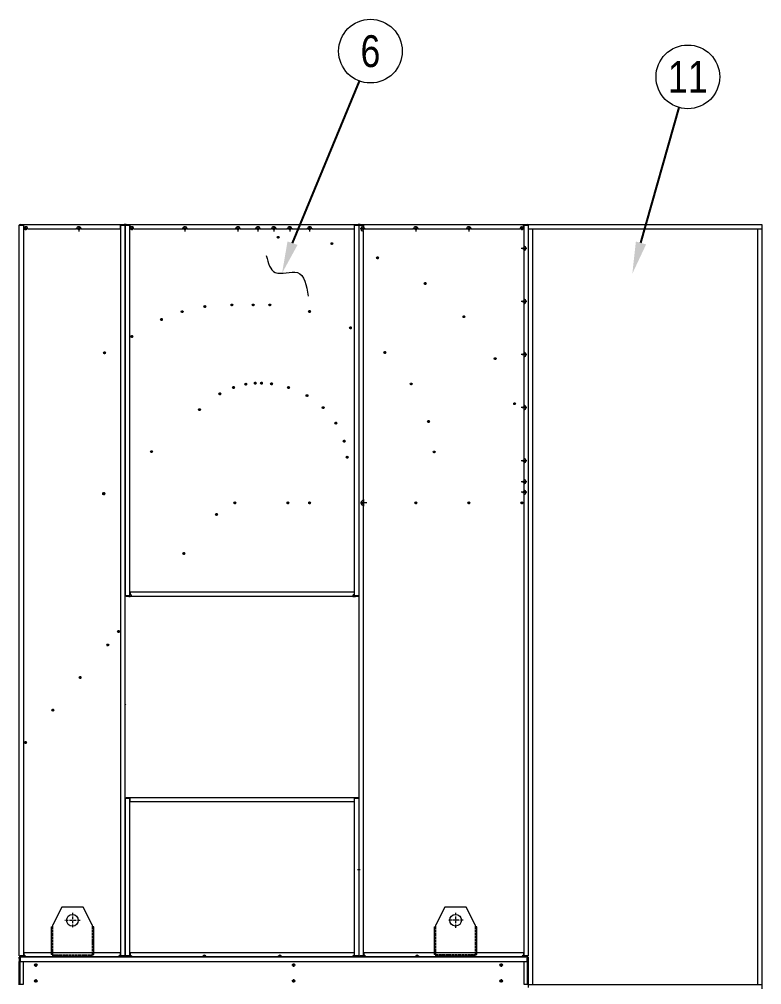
# Model space of a CAD drawing. Header units: millimetres. Extents: x -662582 to 33115, y -140469 to 24125.
# Drawn here: x 16015 to 19513, y 9830 to 14377 of the extents above; entities that cross this region are included whole.
import ezdxf
from ezdxf.enums import TextEntityAlignment as Align

# ---------------------------------------------------------------- set-up
doc = ezdxf.new("R2010")
doc.units = ezdxf.units.MM
doc.linetypes.add('DASHDOT', pattern=[18.5, 12, -3, 0.5, -3])
doc.linetypes.add('DASHED', pattern=[15, 12, -3])
doc.layers.add('냉각탑_dim', color=1, linetype='Continuous')
doc.layers.add('냉각탑_text', color=3, linetype='Continuous')
doc.styles.get("Standard").update_dxf_attribs({"font": 'arial.ttf'})

# ---------------------------------------------------------------- blocks, each defined once
blk = doc.blocks.new('457536')
at = {"color": 7, "lineweight": 5}
for p, q in [((114592.520962, 89152.297332), (114550.020962, 89069.297332)), ((114692.520962, 89152.297332), (114592.520962, 89152.297332)), ((114735.020962, 89069.297332), (114692.520962, 89152.297332)), ((114542.520962, 89059.297332), (114542.520962, 88929.797332)), ((114742.520962, 88929.797332), (114742.520962, 89059.297332)), ((114550.020962, 88922.297332), (114735.020962, 88922.297332))]:
    blk.add_line(p, q, dxfattribs=at)
at = {"color": 7, "linetype": 'DASHDOT', "lineweight": 5}
for p, q in [((114642.520962, 89126.047332), (114642.520962, 89054.547332)), ((114678.270962, 89090.297332), (114606.770962, 89090.297332))]:
    blk.add_line(p, q, dxfattribs=at)
at = {"color": 7, "lineweight": 5, "ltscale": 0.09375}
for p, q in [((114542.520962, 89059.297332), (114550.020962, 89059.297332)), ((114742.520962, 89059.297332), (114735.020962, 89059.297332)), ((114550.020962, 88929.797332), (114542.520962, 88929.797332)), ((114550.020962, 88922.297332), (114550.020962, 88929.797332)), ((114735.020962, 88929.797332), (114742.520962, 88929.797332)), ((114735.020962, 88922.297332), (114735.020962, 88929.797332))]:
    blk.add_line(p, q, dxfattribs=at)
at = {"color": 7, "linetype": 'DASHED', "lineweight": 5}
for p, q in [((114548.520962, 89059.297332), (114548.520962, 88929.797332)), ((114736.520962, 88929.797332), (114736.520962, 89059.297332)), ((114550.020962, 88928.297332), (114735.020962, 88928.297332))]:
    blk.add_line(p, q, dxfattribs=at)
at = {"color": 7, "lineweight": 5, "ltscale": 0.125}
for p, q in [((114550.020962, 89059.297332), (114550.020962, 89069.297332)), ((114735.020962, 89069.297332), (114735.020962, 89059.297332))]:
    blk.add_line(p, q, dxfattribs=at)
at = {"color": 7, "linetype": 'DASHED', "lineweight": 5, "ltscale": 0.075}
for p, q in [((114558.520962, 88928.297332), (114558.520962, 88922.297332)), ((114576.520962, 88928.297332), (114576.520962, 88922.297332)), ((114608.520962, 88928.297332), (114608.520962, 88922.297332)), ((114626.520962, 88928.297332), (114626.520962, 88922.297332)), ((114658.520962, 88928.297332), (114658.520962, 88922.297332)), ((114676.520962, 88928.297332), (114676.520962, 88922.297332)), ((114708.520962, 88928.297332), (114708.520962, 88922.297332)), ((114726.520962, 88928.297332), (114726.520962, 88922.297332))]:
    blk.add_line(p, q, dxfattribs=at)
at = {"color": 7, "lineweight": 5}
blk.add_circle((114642.520962, 89090.297332), 27.5, dxfattribs=at)
blk = doc.blocks.new('1')
at = {"color": 7, "lineweight": 20, "ltscale": 0.0875}
for p, q in [((16015.2, 13406.9), (16018.7, 13406.9)), ((16037.2, 13410.4), (16037.2, 13406.9)), ((16491.2, 13410.4), (16491.2, 13406.9)), ((16513.2, 13406.9), (16509.7, 13406.9)), ((16515.2, 13406.9), (16518.7, 13406.9)), ((16537.2, 13410.4), (16537.2, 13406.9)), ((17593.2, 13410.4), (17593.2, 13406.9)), ((17615.2, 13406.9), (17611.7, 13406.9)), ((17617.2, 13406.9), (17620.7, 13406.9)), ((17639.2, 13410.4), (17639.2, 13406.9)), ((18391.2, 13410.4), (18391.2, 13406.9)), ((18413.2, 13406.9), (18409.7, 13406.9)), ((16515.2, 11661.9), (16518.7, 11661.9)), ((17615.2, 11661.9), (17611.7, 11661.9)), ((16515.2, 10708.9), (16518.7, 10708.9)), ((16537.2, 10712.4), (16537.2, 10708.9)), ((17593.2, 10712.4), (17593.2, 10708.9)), ((17615.2, 10708.9), (17611.7, 10708.9)), ((16015.2, 9965.9), (16018.7, 9965.9)), ((16513.2, 9965.9), (16509.7, 9965.9)), ((16515.2, 9965.9), (16518.7, 9965.9)), ((17615.2, 9965.9), (17611.7, 9965.9)), ((17617.2, 9965.9), (17620.7, 9965.9)), ((18413.2, 9965.9), (18409.7, 9965.9))]:
    blk.add_line(p, q, dxfattribs=at)
at = {"color": 7, "lineweight": 20}
for p, q in [((16015.2, 9965.9), (16015.2, 13406.9)), ((16035.2, 13406.9), (16035.2, 9965.9)), ((16037.2, 13410.4), (16491.2, 13410.4)), ((16055.2, 13390.4), (16285.2, 13390.4)), ((16305.2, 13390.4), (16491.2, 13390.4)), ((16493.2, 9965.9), (16493.2, 13406.9)), ((16513.2, 13406.9), (16513.2, 9965.9)), ((16515.2, 11661.9), (16515.2, 13406.9)), ((16535.2, 13406.9), (16535.2, 11661.9)), ((16537.2, 13410.4), (17593.2, 13410.4)), ((16555.2, 13390.4), (16785.2, 13390.4)), ((16805.2, 13390.4), (17035.2, 13390.4)), ((17055.2, 13390.4), (17129.2, 13390.4)), ((17149.2, 13390.4), (17204.2, 13390.4)), ((17224.2, 13390.4), (17279.2, 13390.4)), ((17299.2, 13390.4), (17373.2, 13390.4)), ((17393.2, 13390.4), (17593.2, 13390.4)), ((17595.2, 11661.9), (17595.2, 13406.9)), ((17615.2, 13406.9), (17615.2, 11661.9)), ((17617.2, 9965.9), (17617.2, 13406.9)), ((17637.2, 12111.4), (17637.2, 13382.4)), ((17639.2, 13410.4), (18391.2, 13410.4)), ((17642.2, 13390.4), (17873.2, 13390.4)), ((17893.2, 13390.4), (18123.2, 13390.4)), ((18143.2, 13390.4), (18374.2, 13390.4)), ((18393.2, 13406.9), (18393.2, 13308.4)), ((18413.2, 13406.9), (18413.2, 9965.9)), ((18433.2, 13390.4), (18433.2, 9830.4)), ((18393.2, 13288.4), (18393.2, 13058.4)), ((18393.2, 13038.4), (18393.2, 12808.4)), ((18393.2, 12788.4), (18393.2, 12558.4)), ((18393.2, 12538.4), (18393.2, 12308.4)), ((18393.2, 12288.4), (18393.2, 12209.4)), ((18393.2, 12189.4), (18393.2, 12159.4)), ((18393.2, 12139.4), (18393.2, 9965.9)), ((17637.2, 9965.9), (17637.2, 12087.4)), ((17595.2, 11678.4), (16537.2, 11678.4)), ((17599.4, 11658.4), (16543.4, 11658.4)), ((16515.2, 9965.9), (16515.2, 10708.9)), ((16535.2, 10708.9), (16535.2, 9965.9)), ((16537.2, 10712.4), (17593.2, 10712.4)), ((17593.2, 10692.4), (16537.2, 10692.4)), ((17595.2, 9965.9), (17595.2, 10708.9)), ((17615.2, 10708.9), (17615.2, 9965.9)), ((18408.5, 9960.4), (16019.9, 9960.4)), ((16037.2, 9982.4), (16491.2, 9982.4)), ((16484.2, 9962.4), (16044.2, 9962.4)), ((17205.2, 9962), (16055.2, 9962)), ((16537.2, 9982.4), (17593.2, 9982.4)), ((16880.2, 9962.4), (16544.2, 9962.4)), ((17236.2, 9962.4), (16894.2, 9962.4)), ((18373.2, 9962), (17223.2, 9962)), ((17586.2, 9962.4), (17250.2, 9962.4)), ((17639.2, 9982.4), (18391.2, 9982.4)), ((17882.2, 9962.4), (17646.2, 9962.4)), ((18134.2, 9962.4), (17896.2, 9962.4)), ((18384.2, 9962.4), (18148.2, 9962.4)), ((16015.2, 9940.4), (18413.2, 9940.4)), ((16015.2, 9832.4), (16015.2, 9938.4)), ((16018.4, 9938.4), (16018.4, 9832.4)), ((16019.9, 9940.4), (18408.5, 9940.4)), ((16035.2, 9832.4), (16035.2, 9938.4)), ((18393.2, 9938.4), (18393.2, 9832.4)), ((18410, 9832.4), (18410, 9938.4)), ((18413.2, 9938.4), (18413.2, 9832.4)), ((18413.2, 9832.4), (18413.2, 9938.4))]:
    blk.add_line(p, q, dxfattribs=at)
at = {"color": 7, "lineweight": 20, "ltscale": 0.4625}
for p, q in [((16018.7, 13410.4), (16037.2, 13410.4)), ((16037.2, 13408.4), (16018.7, 13408.4)), ((16491.2, 13410.4), (16509.7, 13410.4)), ((16509.7, 13408.4), (16491.2, 13408.4)), ((16518.7, 13410.4), (16537.2, 13410.4)), ((16537.2, 13408.4), (16518.7, 13408.4)), ((17593.2, 13410.4), (17611.7, 13410.4)), ((17611.7, 13408.4), (17593.2, 13408.4)), ((17620.7, 13410.4), (17639.2, 13410.4)), ((17639.2, 13408.4), (17620.7, 13408.4)), ((18391.2, 13410.4), (18409.7, 13410.4)), ((18409.7, 13408.4), (18391.2, 13408.4)), ((16518.7, 10712.4), (16537.2, 10712.4)), ((16537.2, 10710.4), (16518.7, 10710.4)), ((17593.2, 10712.4), (17611.7, 10712.4)), ((17611.7, 10710.4), (17593.2, 10710.4))]:
    blk.add_line(p, q, dxfattribs=at)
at = {"color": 7, "lineweight": 20, "ltscale": 0.05}
for p, q in [((16018.7, 13410.4), (16018.7, 13408.4)), ((16509.7, 13410.4), (16509.7, 13408.4)), ((16515.2, 13370.4), (16513.2, 13370.4)), ((16515.2, 13370.4), (16513.2, 13370.4)), ((16518.7, 13410.4), (16518.7, 13408.4)), ((17611.7, 13410.4), (17611.7, 13408.4)), ((17617.2, 13370.4), (17615.2, 13370.4)), ((17617.2, 13370.4), (17615.2, 13370.4)), ((17620.7, 13410.4), (17620.7, 13408.4)), ((18409.7, 13410.4), (18409.7, 13408.4)), ((17615.2, 12152.4), (17617.2, 12152.4)), ((17617.2, 12124.4), (17615.2, 12124.4)), ((17617.2, 12122.4), (17615.2, 12122.4)), ((17617.2, 12120.4), (17615.2, 12120.4)), ((17617.2, 12078.4), (17615.2, 12078.4)), ((17615.2, 12000.8), (17617.2, 12000.8)), ((17615.2, 11998.8), (17617.2, 11998.8)), ((17617.2, 11996.8), (17615.2, 11996.8)), ((17617.2, 11995.2), (17615.2, 11995.2)), ((16518.7, 11658.4), (16518.7, 11660.4)), ((16531, 11658.4), (16531, 11660.4)), ((16543.4, 11658.4), (16543.4, 11660.4)), ((17587, 11658.4), (17587, 11660.4)), ((17599.4, 11658.4), (17599.4, 11660.4)), ((17611.7, 11658.4), (17611.7, 11660.4)), ((16518.7, 10712.4), (16518.7, 10710.4)), ((17611.7, 10712.4), (17611.7, 10710.4)), ((16515.2, 10287.4), (16513.2, 10287.4)), ((16515.2, 10287.4), (16513.2, 10287.4)), ((17617.2, 10287.4), (17615.2, 10287.4)), ((17617.2, 10287.4), (17615.2, 10287.4)), ((16513.2, 10267.4), (16515.2, 10267.4)), ((16513.2, 10267), (16515.2, 10267)), ((17615.2, 10267.4), (17617.2, 10267.4)), ((17615.2, 10267.4), (17617.2, 10267.4)), ((17615.2, 10267), (17617.2, 10267)), ((16515.2, 10157.4), (16513.2, 10157.4)), ((16515.2, 10157.4), (16513.2, 10157.4)), ((16515.2, 10157), (16513.2, 10157)), ((17617.2, 10157.4), (17615.2, 10157.4)), ((17617.2, 10157.4), (17615.2, 10157.4)), ((17617.2, 10157), (17615.2, 10157)), ((16513.2, 10137), (16515.2, 10137)), ((17615.2, 10137), (17617.2, 10137)), ((16018.7, 9962.4), (16018.7, 9964.4)), ((16030.2, 9962.4), (16030.2, 9964.4)), ((16498.2, 9962.4), (16498.2, 9964.4)), ((16509.7, 9962.4), (16509.7, 9964.4)), ((16518.7, 9962.4), (16518.7, 9964.4)), ((16530.2, 9962.4), (16530.2, 9964.4)), ((17600.2, 9962.4), (17600.2, 9964.4)), ((17611.7, 9962.4), (17611.7, 9964.4)), ((17620.7, 9962.4), (17620.7, 9964.4)), ((17632.2, 9962.4), (17632.2, 9964.4)), ((18398.2, 9962.4), (18398.2, 9964.4)), ((18409.7, 9962.4), (18409.7, 9964.4)), ((16015.2, 9938.4), (16015.2, 9940.4)), ((16018.4, 9938.4), (16018.4, 9940.4)), ((16018.4, 9938.4), (16018.4, 9940.4)), ((18410, 9940.4), (18410, 9938.4)), ((18413.2, 9938.4), (18413.2, 9940.4)), ((16015.2, 9830.4), (16015.2, 9832.4)), ((16018.4, 9830.4), (16018.4, 9832.4)), ((16018.4, 9830.4), (16018.4, 9832.4)), ((18410, 9832.4), (18410, 9830.4)), ((18413.2, 9830.4), (18413.2, 9832.4))]:
    blk.add_line(p, q, dxfattribs=at)
at = {"color": 7, "lineweight": 20, "ltscale": 0.0375}
for p, q in [((16018.7, 13408.4), (16018.7, 13406.9)), ((16509.7, 13408.4), (16509.7, 13406.9)), ((16518.7, 13406.9), (16518.7, 13408.4)), ((17611.7, 13406.9), (17611.7, 13408.4)), ((17620.7, 13408.4), (17620.7, 13406.9)), ((18409.7, 13408.4), (18409.7, 13406.9)), ((16518.7, 11661.9), (16518.7, 11660.4)), ((17611.7, 11661.9), (17611.7, 11660.4)), ((16518.7, 10710.4), (16518.7, 10708.9)), ((17611.7, 10710.4), (17611.7, 10708.9)), ((16018.7, 9964.4), (16018.7, 9965.9)), ((16509.7, 9964.4), (16509.7, 9965.9)), ((16518.7, 9964.4), (16518.7, 9965.9)), ((17611.7, 9964.4), (17611.7, 9965.9)), ((17620.7, 9964.4), (17620.7, 9965.9)), ((18409.7, 9964.4), (18409.7, 9965.9)), ((16018.4, 9938.4), (16019.9, 9938.4)), ((18410, 9938.4), (18408.5, 9938.4))]:
    blk.add_line(p, q, dxfattribs=at)
at = {"color": 7, "lineweight": 20, "ltscale": 0.4125}
for p, q in [((16018.7, 13406.9), (16035.2, 13406.9)), ((16491.2, 13406.9), (16491.2, 13390.4)), ((16493.2, 13406.9), (16509.7, 13406.9)), ((16518.7, 13406.9), (16535.2, 13406.9)), ((17593.2, 13406.9), (17593.2, 13390.4)), ((17595.2, 13406.9), (17611.7, 13406.9)), ((17620.7, 13406.9), (17637.2, 13406.9)), ((18393.2, 13406.9), (18409.7, 13406.9)), ((16535.2, 11661.9), (16518.7, 11661.9)), ((17611.7, 11661.9), (17595.2, 11661.9)), ((16518.7, 10708.9), (16535.2, 10708.9)), ((16537.2, 10692.4), (16537.2, 10708.9)), ((17593.2, 10708.9), (17593.2, 10692.4)), ((17595.2, 10708.9), (17611.7, 10708.9)), ((16035.2, 9965.9), (16018.7, 9965.9)), ((16509.7, 9965.9), (16493.2, 9965.9)), ((16535.2, 9965.9), (16518.7, 9965.9)), ((17611.7, 9965.9), (17595.2, 9965.9)), ((17637.2, 9965.9), (17620.7, 9965.9)), ((18409.7, 9965.9), (18393.2, 9965.9))]:
    blk.add_line(p, q, dxfattribs=at)
at = {"color": 7, "lineweight": 20, "ltscale": 0.2625}
for p, q in [((16037.2, 13396.4), (16037.2, 13406.9)), ((16537.2, 13396.4), (16537.2, 13406.9))]:
    blk.add_line(p, q, dxfattribs=at)
at = {"color": 7, "linetype": 'DASHDOT', "lineweight": 20, "ltscale": 0.2925}
for p, q in [((16051.1, 13390.4), (16039.4, 13390.4)), ((16551.1, 13390.4), (16539.4, 13390.4)), ((16895.3, 13024), (16883.6, 13024)), ((17023.1, 13031.7), (17011.4, 13031.7)), ((16690.4, 12963.1), (16678.7, 12963.1)), ((16788.3, 13000.2), (16776.6, 13000.2)), ((16550.8, 12883.6), (16539.1, 12883.6)), ((17030.1, 12643.2), (17018.4, 12643.2)), ((17087.7, 12658.2), (17076, 12658.2)), ((16870, 12538.7), (16858.3, 12538.7)), ((16644.5, 12340.9), (16632.8, 12340.9)), ((17037.1, 12099.4), (17025.4, 12099.4)), ((16950.6, 12045.4), (16938.9, 12045.4)), ((16796.3, 11861.5), (16784.6, 11861.5)), ((16487.8, 11493.8), (16476.1, 11493.8)), ((16437.9, 11430.4), (16426.2, 11430.4)), ((16307.3, 11277.1), (16295.6, 11277.1)), ((16178.8, 11123.9), (16167.1, 11123.9)), ((16050.2, 10970.7), (16038.5, 10970.7)), ((17615, 10377.4), (17615, 10365.7))]:
    blk.add_line(p, q, dxfattribs=at)
at = {"color": 7, "linetype": 'DASHDOT', "lineweight": 20, "ltscale": 0.292505}
for p, q in [((16045.2, 13396.3), (16045.2, 13384.6)), ((16545.2, 13396.3), (16545.2, 13384.6)), ((18383.2, 13396.3), (18383.2, 13384.6)), ((17234.6, 13356.3), (17234.6, 13344.6)), ((17575.1, 12929.7), (17575.1, 12918)), ((17737.1, 12814.1), (17737.1, 12802.4)), ((18257.7, 12784.8), (18257.7, 12773.1)), ((17283.6, 12648.5), (17283.6, 12636.8)), ((17970.3, 12345.3), (17970.3, 12333.6)), ((17559.9, 12320.3), (17559.9, 12308.6)), ((17031.2, 12105.3), (17031.2, 12093.6)), ((17281.2, 12105.3), (17281.2, 12093.6)), ((17383.2, 12105.3), (17383.2, 12093.6)), ((17633.2, 12105.3), (17633.2, 12093.6)), ((17883.2, 12105.3), (17883.2, 12093.6)), ((18133.2, 12105.3), (18133.2, 12093.6)), ((18383.2, 12105.3), (18383.2, 12093.6)), ((16944.7, 12051.3), (16944.7, 12039.6))]:
    blk.add_line(p, q, dxfattribs=at)
at = {"color": 7, "linetype": 'DASHDOT', "lineweight": 20}
for p, q in [((16308.2, 13390.4), (16282.2, 13390.4)), ((16295.2, 13403.4), (16295.2, 13377.4)), ((16808.2, 13390.4), (16782.2, 13390.4)), ((16795.2, 13403.4), (16795.2, 13377.4)), ((17058.2, 13390.4), (17032.2, 13390.4)), ((17045.2, 13403.4), (17045.2, 13377.4)), ((17152.2, 13390.4), (17126.2, 13390.4)), ((17139.2, 13403.4), (17139.2, 13377.4)), ((17227.2, 13390.4), (17201.2, 13390.4)), ((17214.2, 13403.4), (17214.2, 13377.4)), ((17302.2, 13390.4), (17276.2, 13390.4)), ((17289.2, 13403.4), (17289.2, 13377.4)), ((17396.2, 13390.4), (17370.2, 13390.4)), ((17383.2, 13403.4), (17383.2, 13377.4)), ((17644.9, 13390.4), (17621.5, 13390.4)), ((17633.2, 13402.1), (17633.2, 13378.7)), ((17896.2, 13390.4), (17870.2, 13390.4)), ((17883.2, 13403.4), (17883.2, 13377.4)), ((18146.2, 13390.4), (18120.2, 13390.4)), ((18133.2, 13403.4), (18133.2, 13377.4)), ((18406.2, 13298.4), (18380.2, 13298.4)), ((18393.2, 13311.4), (18393.2, 13285.4)), ((18393.2, 13061.4), (18393.2, 13035.4)), ((18406.2, 13048.4), (18380.2, 13048.4)), ((18406.2, 12798.4), (18380.2, 12798.4)), ((18393.2, 12811.4), (18393.2, 12785.4)), ((18393.2, 12561.4), (18393.2, 12535.4)), ((18406.2, 12548.4), (18380.2, 12548.4)), ((18406.2, 12298.4), (18380.2, 12298.4)), ((18393.2, 12311.4), (18393.2, 12285.4)), ((18406.2, 12199.4), (18380.2, 12199.4)), ((18393.2, 12212.4), (18393.2, 12186.4)), ((18406.2, 12149.4), (18380.2, 12149.4)), ((18393.2, 12162.4), (18393.2, 12136.4)), ((17652.8, 12099.4), (17621.6, 12099.4)), ((17637.2, 12115), (17637.2, 12083.8))]:
    blk.add_line(p, q, dxfattribs=at)
at = {"color": 7, "lineweight": 20, "ltscale": 0.224999}
for p, q in [((16518.7, 13410.4), (16509.7, 13410.4)), ((17620.7, 13410.4), (17611.7, 13410.4))]:
    blk.add_line(p, q, dxfattribs=at)
at = {"color": 7, "lineweight": 20, "ltscale": 0.13954}
blk.add_line((17048, 13389.3), (17042.4, 13389.3), dxfattribs=at)
at = {"color": 7, "lineweight": 20, "ltscale": 0.065314}
blk.add_line((17046.5, 13387.7), (17043.9, 13387.7), dxfattribs=at)
at = {"color": 7, "lineweight": 20, "ltscale": 0.074833}
blk.add_line((17211.6, 13388.9), (17211.6, 13391.9), dxfattribs=at)
at = {"color": 7, "lineweight": 20, "ltscale": 0.210944}
blk.add_line((17637.2, 13398.5), (17637.2, 13406.9), dxfattribs=at)
at = {"color": 7, "lineweight": 20, "ltscale": 0.244795}
blk.add_line((17639.2, 13397.1), (17639.2, 13406.9), dxfattribs=at)
at = {"color": 7, "linetype": 'DASHDOT', "lineweight": 20, "ltscale": 0.292499}
for p, q in [((18389.1, 13390.4), (18377.4, 13390.4)), ((17488.4, 13326.5), (17488.4, 13314.8)), ((17494.2, 13320.6), (17482.5, 13320.6)), ((17708.9, 13253.8), (17697.2, 13253.8)), ((17703, 13259.7), (17703, 13248)), ((17932.9, 13132.8), (17921.2, 13132.8)), ((17927.1, 13138.6), (17927.1, 13126.9)), ((16782.5, 13006.1), (16782.5, 12994.4)), ((16889.4, 13029.9), (16889.4, 13018.2)), ((17017.2, 13037.6), (17017.2, 13025.9)), ((17123.1, 13031.7), (17111.4, 13031.7)), ((17117.2, 13037.6), (17117.2, 13025.9)), ((17201.6, 13031.7), (17189.9, 13031.7)), ((17195.7, 13037.6), (17195.7, 13025.9)), ((17382.3, 13006.8), (17382.3, 12995.1)), ((16684.6, 12968.9), (16684.6, 12957.2)), ((17388.2, 13000.9), (17376.5, 13000.9)), ((18116.2, 12976.5), (18104.5, 12976.5)), ((18110.4, 12982.4), (18110.4, 12970.7)), ((17580.9, 12923.9), (17569.2, 12923.9)), ((16545, 12889.4), (16545, 12877.7)), ((18263.5, 12778.9), (18251.8, 12778.9)), ((17024.2, 12649), (17024.2, 12637.3)), ((17081.9, 12664), (17081.9, 12652.3)), ((17133.1, 12663.7), (17121.4, 12663.7)), ((17127.2, 12669.6), (17127.2, 12657.9)), ((17161.6, 12663.7), (17149.9, 12663.7)), ((17155.7, 12669.6), (17155.7, 12657.9)), ((17203.6, 12666.1), (17203.6, 12654.4)), ((17867.8, 12659.7), (17856.1, 12659.7)), ((17862, 12665.6), (17862, 12653.9)), ((16965.6, 12613.5), (16953.9, 12613.5)), ((16959.7, 12619.4), (16959.7, 12607.7)), ((17370.8, 12610.6), (17370.8, 12598.9)), ((17446.7, 12554), (17446.7, 12542.3)), ((18355, 12566.8), (18343.3, 12566.8)), ((18349.2, 12572.6), (18349.2, 12560.9)), ((16864.2, 12544.6), (16864.2, 12532.9)), ((17506.7, 12481.3), (17506.7, 12469.6)), ((17948.8, 12482.7), (17937.1, 12482.7)), ((17943, 12488.6), (17943, 12476.9)), ((17551.6, 12390.3), (17539.9, 12390.3)), ((17545.7, 12396.1), (17545.7, 12384.4)), ((16638.6, 12346.8), (16638.6, 12335.1)), ((17976.2, 12339.4), (17964.5, 12339.4)), ((17565.8, 12314.4), (17554.1, 12314.4)), ((17287.1, 12099.4), (17275.4, 12099.4)), ((17389.1, 12099.4), (17377.4, 12099.4)), ((17639.1, 12099.4), (17627.4, 12099.4)), ((17889.1, 12099.4), (17877.4, 12099.4)), ((18139.1, 12099.4), (18127.4, 12099.4)), ((18389.1, 12099.4), (18377.4, 12099.4)), ((16790.4, 11867.4), (16790.4, 11855.7)), ((16481.9, 11499.7), (16481.9, 11488)), ((16432, 11436.3), (16432, 11424.6)), ((16172.9, 11129.8), (16172.9, 11118.1)), ((17620.9, 10371.6), (17609.2, 10371.6))]:
    blk.add_line(p, q, dxfattribs=at)
at = {"color": 7, "lineweight": 20, "ltscale": 0.309422}
blk.add_line((18391.2, 13394.6), (18391.2, 13406.9), dxfattribs=at)
at = {"lineweight": 20}
for p, q in [((18409.7, 13410.4), (19513.2, 13410.4)), ((18413.2, 13406.9), (18413.2, 13410.4)), ((18413.2, 13390.4), (19513.2, 13390.4)), ((19493.2, 13390.4), (19493.2, 9830.4)), ((19513.2, 13410.4), (19513.2, 9810.4)), ((19513.2, 9830.4), (18413.2, 9830.4))]:
    blk.add_line(p, q, dxfattribs=at)
at = {"color": 7, "linetype": 'DASHDOT', "lineweight": 20, "ltscale": 0.292502}
for p, q in [((17240.5, 13350.4), (17228.8, 13350.4)), ((17742.9, 12808.2), (17731.2, 12808.2)), ((17209.4, 12660.2), (17197.7, 12660.2)), ((17289.4, 12642.7), (17277.7, 12642.7)), ((17376.6, 12604.7), (17364.9, 12604.7)), ((17452.6, 12548.1), (17440.9, 12548.1)), ((17512.6, 12475.5), (17500.9, 12475.5)), ((16301.4, 11283), (16301.4, 11271.3)), ((16044.3, 10976.6), (16044.3, 10964.9))]:
    blk.add_line(p, q, dxfattribs=at)
at = {"color": 7, "lineweight": 20, "ltscale": 0.05367}
for p, q in [((17615.2, 13309.5), (17617.2, 13308.7)), ((17617.2, 13265.8), (17615.2, 13266.6))]:
    blk.add_line(p, q, dxfattribs=at)
at = {"color": 7, "lineweight": 20, "ltscale": 0.057149}
for p, q in [((17615.2, 12924.5), (17617.2, 12923.4)), ((17617.2, 12877.7), (17615.2, 12878.8))]:
    blk.add_line(p, q, dxfattribs=at)
at = {"color": 7, "lineweight": 20, "ltscale": 0.058406}
for p, q in [((16513.2, 12887.8), (16515.2, 12889)), ((16515.2, 12842.2), (16513.2, 12841)), ((16515.2, 12842.2), (16513.2, 12841))]:
    blk.add_line(p, q, dxfattribs=at)
at = {"color": 7, "linetype": 'DASHDOT', "lineweight": 20, "ltscale": 0.325}
for p, q in [((16423.1, 12806), (16410.1, 12806)), ((16416.6, 12812.5), (16416.6, 12799.5)), ((16419.6, 12143.2), (16406.6, 12143.2)), ((16413.1, 12149.7), (16413.1, 12136.7))]:
    blk.add_line(p, q, dxfattribs=at)
at = {"color": 7, "lineweight": 20, "ltscale": 0.066501}
for p, q in [((16515.2, 12259.3), (16513.2, 12257.6)), ((16515.2, 12206.1), (16513.2, 12204.4)), ((16515.2, 12206.1), (16513.2, 12204.4))]:
    blk.add_line(p, q, dxfattribs=at)
at = {"color": 7, "linetype": 'DASHDOT', "lineweight": 20, "ltscale": 0.195001}
for p, q in [((16944.7, 12049.3), (16944.7, 12041.5)), ((16790.5, 11865.4), (16790.5, 11857.6)), ((16481.9, 11497.7), (16481.9, 11489.9)), ((16172.9, 11127.9), (16172.9, 11120.1)), ((16044.3, 10974.7), (16044.3, 10966.9))]:
    blk.add_line(p, q, dxfattribs=at)
at = {"color": 7, "linetype": 'DASHDOT', "lineweight": 20, "ltscale": 0.195}
for p, q in [((16948.6, 12045.4), (16940.8, 12045.4)), ((16794.4, 11861.5), (16786.6, 11861.5)), ((16485.8, 11493.8), (16478, 11493.8)), ((16433.9, 11430.4), (16426.1, 11430.4)), ((16305.3, 11277.2), (16297.5, 11277.2)), ((16176.8, 11124), (16169, 11124)), ((16048.2, 10970.8), (16040.4, 10970.8))]:
    blk.add_line(p, q, dxfattribs=at)
at = {"color": 7, "lineweight": 20, "ltscale": 0.307899}
for p, q in [((16518.7, 11660.4), (16531, 11660.4)), ((16531, 11658.4), (16518.7, 11658.4)), ((17599.4, 11660.4), (17611.7, 11660.4)), ((17611.7, 11658.4), (17599.4, 11658.4))]:
    blk.add_line(p, q, dxfattribs=at)
at = {"color": 7, "lineweight": 20, "ltscale": 0.154601}
for p, q in [((16531, 11660.4), (16543.4, 11660.4)), ((16531, 11658.4), (16537.2, 11658.4)), ((16543.4, 11658.4), (16537.2, 11658.4)), ((17587, 11660.4), (17593.2, 11660.4)), ((17587, 11658.4), (17593.2, 11658.4)), ((17593.2, 11660.4), (17599.4, 11660.4)), ((17593.2, 11658.4), (17599.4, 11658.4))]:
    blk.add_line(p, q, dxfattribs=at)
at = {"color": 7, "lineweight": 20, "ltscale": 0.2375}
for p, q in [((16537.2, 11678.4), (16537.2, 11668.9)), ((17593.2, 11678.4), (17593.2, 11668.9))]:
    blk.add_line(p, q, dxfattribs=at)
at = {"color": 7, "linetype": 'DASHDOT', "lineweight": 20, "ltscale": 0.194998}
for p, q in [((16430, 11434.3), (16430, 11426.5)), ((16301.4, 11281.1), (16301.4, 11273.3))]:
    blk.add_line(p, q, dxfattribs=at)
at = {"color": 7, "lineweight": 20, "ltscale": 0.050782}
blk.add_line((16516.3, 11150.5), (16516.6, 11152.5), dxfattribs=at)
at = {"color": 7, "lineweight": 20, "ltscale": 0.1175}
for p, q in [((16019.9, 9960.4), (16015.2, 9960.4)), ((16019.9, 9960.4), (16019.9, 9955.7)), ((18413.2, 9960.4), (18408.5, 9960.4)), ((18408.5, 9960.4), (18408.5, 9955.7)), ((16015.2, 9832.4), (16019.9, 9832.4)), ((18413.2, 9832.4), (18408.5, 9832.4))]:
    blk.add_line(p, q, dxfattribs=at)
at = {"color": 7, "lineweight": 20, "ltscale": 0.16}
for p, q in [((16015.2, 9954), (16015.2, 9960.4)), ((18413.2, 9960.4), (18413.2, 9954))]:
    blk.add_line(p, q, dxfattribs=at)
at = {"color": 7, "lineweight": 20, "ltscale": 0.2875}
for p, q in [((16018.7, 9964.4), (16030.2, 9964.4)), ((16030.2, 9962.4), (16018.7, 9962.4)), ((16498.2, 9964.4), (16509.7, 9964.4)), ((16509.7, 9962.4), (16498.2, 9962.4)), ((16518.7, 9964.4), (16530.2, 9964.4)), ((16530.2, 9962.4), (16518.7, 9962.4)), ((17600.2, 9964.4), (17611.7, 9964.4)), ((17611.7, 9962.4), (17600.2, 9962.4)), ((17620.7, 9964.4), (17632.2, 9964.4)), ((17632.2, 9962.4), (17620.7, 9962.4)), ((18398.2, 9964.4), (18409.7, 9964.4)), ((18409.7, 9962.4), (18398.2, 9962.4))]:
    blk.add_line(p, q, dxfattribs=at)
at = {"color": 7, "lineweight": 20, "ltscale": 0.175}
for p, q in [((16030.2, 9964.4), (16037.2, 9964.4)), ((16030.2, 9962.4), (16037.2, 9962.4)), ((16044.2, 9962.4), (16037.2, 9962.4)), ((16484.2, 9962.4), (16491.2, 9962.4)), ((16491.2, 9964.4), (16498.2, 9964.4)), ((16491.2, 9962.4), (16498.2, 9962.4)), ((16530.2, 9964.4), (16537.2, 9964.4)), ((16530.2, 9962.4), (16537.2, 9962.4)), ((16544.2, 9962.4), (16537.2, 9962.4)), ((16894.2, 9962.4), (16880.2, 9962.4)), ((17236.2, 9962.4), (17243.2, 9962.4)), ((17243.2, 9962.4), (17250.2, 9962.4)), ((17586.2, 9962.4), (17593.2, 9962.4)), ((17593.2, 9964.4), (17600.2, 9964.4)), ((17593.2, 9962.4), (17600.2, 9962.4)), ((17632.2, 9964.4), (17639.2, 9964.4)), ((17632.2, 9962.4), (17639.2, 9962.4)), ((17646.2, 9962.4), (17639.2, 9962.4)), ((17882.2, 9962.4), (17889.2, 9962.4)), ((17896.2, 9962.4), (17889.2, 9962.4)), ((18134.2, 9962.4), (18148.2, 9962.4)), ((18384.2, 9962.4), (18398.2, 9962.4)), ((18391.2, 9964.4), (18398.2, 9964.4))]:
    blk.add_line(p, q, dxfattribs=at)
at = {"color": 7, "lineweight": 20, "ltscale": 0.319497}
for p, q in [((16037.2, 9982.4), (16037.2, 9969.7)), ((16491.2, 9982.4), (16491.2, 9969.7)), ((16537.2, 9982.4), (16537.2, 9969.7)), ((17593.2, 9982.4), (17593.2, 9969.7)), ((17639.2, 9982.4), (17639.2, 9969.7)), ((18391.2, 9982.4), (18391.2, 9969.7))]:
    blk.add_line(p, q, dxfattribs=at)
at = {"color": 7, "lineweight": 20, "ltscale": 0.164795}
for p, q in [((16043.8, 9964.4), (16037.2, 9964.4)), ((16484.6, 9964.4), (16491.2, 9964.4)), ((16543.8, 9964.4), (16537.2, 9964.4)), ((16887.2, 9964.4), (16880.6, 9964.4)), ((16893.8, 9964.4), (16887.2, 9964.4)), ((17236.6, 9964.4), (17243.2, 9964.4)), ((17243.2, 9964.4), (17249.8, 9964.4)), ((17586.6, 9964.4), (17593.2, 9964.4)), ((17645.8, 9964.4), (17639.2, 9964.4)), ((17882.6, 9964.4), (17889.2, 9964.4)), ((17895.8, 9964.4), (17889.2, 9964.4)), ((18134.6, 9964.4), (18141.2, 9964.4)), ((18141.2, 9964.4), (18147.8, 9964.4)), ((18384.6, 9964.4), (18391.2, 9964.4))]:
    blk.add_line(p, q, dxfattribs=at)
at = {"color": 7, "lineweight": 20, "ltscale": 0.04}
for p, q in [((16055.2, 9960.4), (16055.2, 9962)), ((17205.2, 9960.4), (17205.2, 9962)), ((17223.2, 9960.4), (17223.2, 9962)), ((18373.2, 9960.4), (18373.2, 9962))]:
    blk.add_line(p, q, dxfattribs=at)
at = {"color": 7, "lineweight": 20, "ltscale": 0.45}
blk.add_line((17205.2, 9962), (17223.2, 9962), dxfattribs=at)
at = {"color": 7, "lineweight": 20, "ltscale": 0.010005}
for p, q in [((18278.2, 9962), (18278.2, 9962.4)), ((18328.7, 9962), (18328.7, 9962.4)), ((18342.7, 9962), (18342.7, 9962.4))]:
    blk.add_line(p, q, dxfattribs=at)
at = {"color": 7, "lineweight": 20, "ltscale": 0.250004}
blk.add_line((18383.2, 9962), (18373.2, 9962), dxfattribs=at)
at = {"color": 7, "lineweight": 20, "ltscale": 0.25}
blk.add_line((18393.2, 9962), (18383.2, 9962), dxfattribs=at)
at = {"color": 7, "lineweight": 20, "ltscale": 0.01}
blk.add_line((18393.2, 9962), (18393.2, 9962.4), dxfattribs=at)
at = {"color": 7, "lineweight": 20, "ltscale": 0.34}
for p, q in [((16015.2, 9954), (16015.2, 9940.4)), ((18413.2, 9940.4), (18413.2, 9954))]:
    blk.add_line(p, q, dxfattribs=at)
at = {"color": 7, "lineweight": 20, "ltscale": 0.08}
for p, q in [((16015.2, 9938.4), (16018.4, 9938.4)), ((18410, 9938.4), (18413.2, 9938.4)), ((16018.4, 9832.4), (16015.2, 9832.4)), ((18413.2, 9832.4), (18410, 9832.4))]:
    blk.add_line(p, q, dxfattribs=at)
at = {"color": 7, "lineweight": 20, "ltscale": 0.3825}
for p, q in [((16019.9, 9955.7), (16019.9, 9940.4)), ((16035.2, 9938.4), (16019.9, 9938.4)), ((18408.5, 9938.4), (18393.2, 9938.4)), ((18408.5, 9940.4), (18408.5, 9955.7)), ((16019.9, 9832.4), (16035.2, 9832.4)), ((18393.2, 9832.4), (18408.5, 9832.4))]:
    blk.add_line(p, q, dxfattribs=at)
at = {"color": 7, "linetype": 'DASHDOT', "lineweight": 20, "ltscale": 0.39}
for p, q in [((16100.5, 9922.9), (16084.9, 9922.9)), ((16092.7, 9930.7), (16092.7, 9915.1)), ((17307.7, 9930.7), (17307.7, 9915.1)), ((18285.7, 9930.7), (18285.7, 9915.1)), ((16100.5, 9847.9), (16084.9, 9847.9)), ((16092.7, 9855.7), (16092.7, 9840.1)), ((17307.7, 9855.7), (17307.7, 9840.1)), ((18285.7, 9855.7), (18285.7, 9840.1))]:
    blk.add_line(p, q, dxfattribs=at)
at = {"color": 7, "linetype": 'DASHDOT', "lineweight": 20, "ltscale": 0.389999}
for p, q in [((17315.5, 9922.9), (17299.9, 9922.9)), ((17315.5, 9847.9), (17299.9, 9847.9))]:
    blk.add_line(p, q, dxfattribs=at)
at = {"color": 7, "linetype": 'DASHDOT', "lineweight": 20, "ltscale": 0.389996}
for p, q in [((18293.5, 9922.9), (18277.9, 9922.9)), ((18293.5, 9847.9), (18277.9, 9847.9))]:
    blk.add_line(p, q, dxfattribs=at)
at = {"color": 7, "lineweight": 20, "ltscale": 0.39}
for p, q in [((18413.2, 9954), (18413.2, 9938.4)), ((18413.2, 9832.4), (18413.2, 9816.8))]:
    blk.add_line(p, q, dxfattribs=at)
at = {"color": 7, "lineweight": 20, "ltscale": 0.000462809}
blk.add_line((18413.2, 9950.9), (18413.2, 9950.9), dxfattribs=at)
at = {"color": 7, "lineweight": 20}
for centre, radius in [((16045.2, 13390.4), 4.5), ((16045.2, 13390.4), 3), ((16295.2, 13390.4), 4.5), ((16295.2, 13390.4), 3), ((16545.2, 13390.4), 4.5), ((16545.2, 13390.4), 3), ((16795.2, 13390.4), 4.5), ((16795.2, 13390.4), 3), ((17045.2, 13390.4), 4.5), ((17045.2, 13390.4), 3), ((17139.2, 13390.4), 4.5), ((17139.2, 13390.4), 3), ((17214.2, 13390.4), 4.5), ((17214.2, 13390.4), 3), ((17289.2, 13390.4), 4.5), ((17289.2, 13390.4), 3.3), ((17383.2, 13390.4), 4.5), ((17383.2, 13390.4), 3), ((17633.2, 13390.4), 4.5), ((17633.2, 13390.4), 3), ((17883.2, 13390.4), 4.5), ((17883.2, 13390.4), 3), ((18133.2, 13390.4), 4.5), ((18133.2, 13390.4), 3), ((18383.2, 13390.4), 4.5), ((18383.2, 13390.4), 3), ((17234.6, 13350.4), 4.5), ((17234.6, 13350.4), 3), ((17488.4, 13320.6), 4.5), ((17488.4, 13320.6), 3), ((18393.2, 13298.4), 4.5), ((18393.2, 13298.4), 3), ((17703, 13253.8), 4.5), ((17703, 13253.8), 3), ((17927.1, 13132.8), 4.5), ((17927.1, 13132.8), 3), ((18393.2, 13048.4), 4.5), ((18393.2, 13048.4), 3), ((16782.5, 13000.2), 4.5), ((16889.4, 13024), 4.5), ((16889.4, 13024), 3), ((17017.2, 13031.7), 4.5), ((17017.2, 13031.7), 3), ((17117.2, 13031.7), 4.5), ((17117.2, 13031.7), 3), ((17195.7, 13031.7), 4.5), ((17195.7, 13031.7), 3), ((17382.3, 13000.9), 4.5), ((17382.3, 13000.9), 3), ((16684.6, 12963.1), 4.5), ((16684.6, 12963.1), 3), ((16782.5, 13000.2), 3), ((18110.4, 12976.5), 4.5), ((18110.4, 12976.5), 3), ((17575.1, 12923.9), 4.5), ((17575.1, 12923.9), 3), ((16545, 12883.6), 4.5), ((16545, 12883.6), 3), ((16416.6, 12806), 5), ((16416.6, 12806), 3), ((17737.1, 12808.2), 4.5), ((17737.1, 12808.2), 3), ((18257.7, 12778.9), 4.5), ((18257.7, 12778.9), 3), ((18393.2, 12798.4), 4.5), ((18393.2, 12798.4), 3), ((17024.2, 12643.2), 4.5), ((17024.2, 12643.2), 3), ((17081.9, 12658.2), 4.5), ((17081.9, 12658.2), 3), ((17127.2, 12663.7), 4.5), ((17127.2, 12663.7), 3), ((17155.7, 12663.7), 4.5), ((17155.7, 12663.7), 3), ((17203.6, 12660.2), 4.5), ((17203.6, 12660.2), 3), ((17283.6, 12642.7), 4.5), ((17283.6, 12642.7), 3), ((17862, 12659.7), 4.5), ((17862, 12659.7), 3), ((16959.7, 12613.5), 4.5), ((16959.7, 12613.5), 3), ((17370.8, 12604.7), 4.5), ((17370.8, 12604.7), 3), ((17446.7, 12548.1), 4.5), ((17446.7, 12548.1), 3), ((18349.2, 12566.8), 4.5), ((18349.2, 12566.8), 3), ((18393.2, 12548.4), 4.5), ((16864.2, 12538.7), 4.5), ((16864.2, 12538.7), 3), ((17506.7, 12475.5), 4.5), ((17506.7, 12475.5), 3), ((17943, 12482.7), 4.5), ((17943, 12482.7), 3), ((17545.7, 12390.3), 4.5), ((17545.7, 12390.3), 3), ((16638.6, 12340.9), 4.5), ((16638.6, 12340.9), 3), ((17970.3, 12339.4), 4.5), ((17970.3, 12339.4), 3), ((17559.9, 12314.4), 4.5), ((17559.9, 12314.4), 3), ((18393.2, 12298.4), 4.5), ((18393.2, 12199.4), 4.5), ((18393.2, 12199.4), 3), ((16413.1, 12143.2), 5), ((16413.1, 12143.2), 3), ((18393.2, 12149.4), 4.5), ((18393.2, 12149.4), 3), ((17031.2, 12099.4), 4.5), ((17031.2, 12099.4), 3), ((17281.2, 12099.4), 4.5), ((17281.2, 12099.4), 3), ((17383.2, 12099.4), 4.5), ((17383.2, 12099.4), 3), ((17633.2, 12099.4), 4.5), ((17633.2, 12099.4), 3), ((17883.2, 12099.4), 4.5), ((17883.2, 12099.4), 3), ((18133.2, 12099.4), 4.5), ((18133.2, 12099.4), 3), ((18383.2, 12099.4), 4.5), ((18383.2, 12099.4), 3), ((16944.7, 12045.4), 4.5), ((16944.7, 12045.4), 3), ((16790.4, 11861.5), 4.5), ((16790.5, 11861.5), 3), ((16481.9, 11493.8), 4.5), ((16481.9, 11493.8), 3), ((16432, 11430.4), 4.5), ((16301.4, 11277.1), 4.5), ((16301.4, 11277.2), 3), ((16172.9, 11123.9), 4.5), ((16172.9, 11124), 3), ((16044.3, 10970.7), 4.5), ((16044.3, 10970.8), 3), ((16092.7, 9922.9), 6), ((16092.7, 9922.9), 4.5), ((17307.7, 9922.9), 6), ((18285.7, 9922.9), 6), ((16092.7, 9847.9), 6), ((16092.7, 9847.9), 4.5), ((17307.7, 9847.9), 6), ((18285.7, 9847.9), 6)]:
    blk.add_circle(centre, radius, dxfattribs=at)
for centre, radius, start, end in [((16018.7, 13406.9), 3.5, 90, 180), ((16018.7, 13406.9), 1.5, 90, 180), ((16045.2, 13390.4), 10, 0, 143.1301), ((16295.2, 13390.4), 10, 0, 180), ((16545.2, 13390.4), 10, 0, 143.1301), ((16795.2, 13390.4), 10, 0, 180), ((17045.2, 13390.4), 10, 0, 180), ((17139.2, 13390.4), 10, 0, 180), ((17214.2, 13390.4), 10, 0, 180), ((17289.2, 13390.4), 10, 0, 180), ((17383.2, 13390.4), 10, 0, 180), ((17633.2, 13390.4), 9, 63.6122, 296.3878), ((17633.2, 13390.4), 9, 0, 48.1897), ((17883.2, 13390.4), 10, 0, 180), ((18133.2, 13390.4), 10, 0, 180), ((18383.2, 13390.4), 9, 27.266, 180), ((18409.7, 13406.9), 3.5, 0, 90), ((18409.7, 13406.9), 1.5, 0, 90), ((18409.7, 13373.9), 3.5, 359.7619, 0), ((18409.7, 13364.9), 3.5, 0, 0.2381), ((18393.2, 13298.4), 10, 270, 90), ((18393.2, 13048.4), 10, 270, 90), ((18393.2, 12798.4), 10, 270, 90), ((18393.2, 12548.4), 10, 270, 90), ((18393.2, 12298.4), 10, 270, 90), ((18409.7, 12231.9), 3.5, 359.762, 0), ((18393.2, 12199.4), 10, 270, 90), ((18409.7, 12222.9), 3.5, 0, 0.238), ((18393.2, 12149.4), 10, 270, 90), ((17637.2, 12099.4), 12, 90, 270), ((18409.7, 12125.9), 3.5, 359.762, 0), ((18409.7, 12116.9), 3.5, 0, 0.2381), ((18409.7, 12081.9), 3.5, 359.7619, 0), ((16537.2, 11661.9), 7, 0, 90), ((17593.2, 11661.9), 7, 90, 180), ((16430, 11430.4), 3, 235.822, 127.0122), ((17615, 10371.6), 4.5, 61.1523, 87.8201), ((17615, 10371.6), 3, 43.6368, 86.7288), ((17615, 10371.6), 3, 273.2712, 316.3632), ((17615, 10371.6), 4.5, 272.1799, 298.8477), ((16037.2, 9962.7), 7, 27.9406, 90), ((16491.2, 9962.7), 7, 90, 152.0594), ((16537.2, 9962.7), 7, 27.9406, 90), ((16887.2, 9962.7), 7, 27.9406, 152.0594), ((17243.2, 9962.7), 7, 27.9406, 152.0594), ((17593.2, 9962.7), 7, 90, 152.0594), ((17639.2, 9962.7), 7, 27.9406, 90), ((17889.2, 9962.7), 7, 27.9406, 152.0594), ((18141.2, 9962.7), 7, 27.9406, 152.0594), ((18391.2, 9962.7), 7, 90, 152.0594)]:
    blk.add_arc(centre, radius, start, end, dxfattribs=at)
for points, knots in [([(16544.2, 11661.9), (16544.2, 11661.4), (16544.2, 11660.8), (16544.2, 11660.3), (16544.1, 11659.4), (16543.9, 11658.8), (16543.8, 11658.6), (16543.6, 11658.5), (16543.5, 11658.4), (16543.4, 11658.4), (16543.4, 11658.4), (16543.4, 11658.4)], [0, 0, 0, 0, 0, 0, 5.016208, 5.016208, 5.016208, 8.965092, 8.965092, 8.965092, 9.470029, 9.470029, 9.470029, 9.470029, 9.470029, 9.470029]), ([(16544.2, 11661.9), (16544.2, 11661.5), (16544.2, 11661.1), (16544, 11660.7), (16543.8, 11660.5), (16543.5, 11660.4), (16543.5, 11660.4), (16543.4, 11660.4), (16543.4, 11660.4)], [0, 0, 0, 0, 0, 0, 7.946312, 7.946312, 7.946312, 8.807471, 8.807471, 8.807471, 8.807471, 8.807471, 8.807471]), ([(17586.2, 11661.9), (17586.2, 11661.4), (17586.2, 11660.8), (17586.3, 11660.3), (17586.4, 11659.4), (17586.6, 11658.8), (17586.7, 11658.6), (17586.8, 11658.5), (17587, 11658.4), (17587, 11658.4), (17587, 11658.4), (17587, 11658.4)], [0, 0, 0, 0, 0, 0, 5.016208, 5.016208, 5.016208, 8.965092, 8.965092, 8.965092, 9.470029, 9.470029, 9.470029, 9.470029, 9.470029, 9.470029]), ([(17586.2, 11661.9), (17586.2, 11661.5), (17586.3, 11661.1), (17586.4, 11660.7), (17586.6, 11660.5), (17586.9, 11660.4), (17587, 11660.4), (17587, 11660.4), (17587, 11660.4)], [0, 0, 0, 0, 0, 0, 7.946312, 7.946312, 7.946312, 8.807471, 8.807471, 8.807471, 8.807471, 8.807471, 8.807471]), ([(16043.4, 9965.9), (16043.6, 9965.4), (16043.7, 9964.9), (16043.8, 9964.4), (16044, 9963.5), (16044.1, 9962.9), (16044.2, 9962.7), (16044.2, 9962.5), (16044.2, 9962.5), (16044.2, 9962.4), (16044.2, 9962.4), (16044.2, 9962.4)], [0, 0, 0, 0, 0, 0, 5.019575, 5.019575, 5.019575, 8.671425, 8.671425, 8.671425, 8.70839, 8.70839, 8.70839, 8.70839, 8.70839, 8.70839]), ([(16485, 9965.9), (16484.9, 9965.4), (16484.7, 9964.9), (16484.6, 9964.4), (16484.4, 9963.5), (16484.3, 9962.9), (16484.3, 9962.7), (16484.2, 9962.5), (16484.2, 9962.5), (16484.2, 9962.4), (16484.2, 9962.4), (16484.2, 9962.4)], [0, 0, 0, 0, 0, 0, 5.019575, 5.019575, 5.019575, 8.671425, 8.671425, 8.671425, 8.70839, 8.70839, 8.70839, 8.70839, 8.70839, 8.70839]), ([(16543.4, 9965.9), (16543.6, 9965.4), (16543.7, 9964.9), (16543.8, 9964.4), (16544, 9963.5), (16544.1, 9962.9), (16544.2, 9962.7), (16544.2, 9962.5), (16544.2, 9962.5), (16544.2, 9962.4), (16544.2, 9962.4), (16544.2, 9962.4)], [0, 0, 0, 0, 0, 0, 5.019575, 5.019575, 5.019575, 8.671425, 8.671425, 8.671425, 8.70839, 8.70839, 8.70839, 8.70839, 8.70839, 8.70839]), ([(16880.2, 9962.4), (16880.2, 9962.4), (16880.2, 9962.5), (16880.2, 9962.6), (16880.3, 9962.7), (16880.3, 9962.8), (16880.3, 9962.9), (16880.4, 9963.4), (16880.5, 9964.1), (16880.7, 9964.7), (16880.8, 9965.3), (16881, 9965.9), (16881, 9965.9), (16881, 9965.9), (16881, 9965.9)], [0, 0, 0, 0, 0, 0, 0.181509, 0.181509, 0.181509, 1.935967, 1.935967, 1.935967, 7.795509, 7.795509, 7.795509, 7.864561, 7.864561, 7.864561, 7.864561, 7.864561, 7.864561]), ([(16894.2, 9962.4), (16894.2, 9962.4), (16894.2, 9962.5), (16894.2, 9962.6), (16894.2, 9962.7), (16894.2, 9962.8), (16894.1, 9962.9), (16894, 9963.4), (16893.9, 9964.1), (16893.8, 9964.7), (16893.6, 9965.3), (16893.4, 9965.9), (16893.4, 9965.9), (16893.4, 9965.9), (16893.4, 9965.9)], [0, 0, 0, 0, 0, 0, 0.181509, 0.181509, 0.181509, 1.935966, 1.935966, 1.935966, 7.795506, 7.795506, 7.795506, 7.864558, 7.864558, 7.864558, 7.864558, 7.864558, 7.864558]), ([(17236.2, 9962.4), (17236.2, 9962.4), (17236.2, 9962.5), (17236.2, 9962.6), (17236.3, 9962.7), (17236.3, 9962.8), (17236.3, 9962.9), (17236.4, 9963.4), (17236.5, 9964.1), (17236.7, 9964.7), (17236.8, 9965.3), (17237, 9965.9), (17237, 9965.9), (17237, 9965.9), (17237, 9965.9)], [0, 0, 0, 0, 0, 0, 0.181509, 0.181509, 0.181509, 1.935966, 1.935966, 1.935966, 7.795506, 7.795506, 7.795506, 7.864558, 7.864558, 7.864558, 7.864558, 7.864558, 7.864558]), ([(17250.2, 9962.4), (17250.2, 9962.4), (17250.2, 9962.5), (17250.2, 9962.6), (17250.2, 9962.7), (17250.2, 9962.8), (17250.1, 9962.9), (17250, 9963.4), (17249.9, 9964.1), (17249.8, 9964.7), (17249.6, 9965.3), (17249.4, 9965.9), (17249.4, 9965.9), (17249.4, 9965.9), (17249.4, 9965.9)], [0, 0, 0, 0, 0, 0, 0.181509, 0.181509, 0.181509, 1.935967, 1.935967, 1.935967, 7.795509, 7.795509, 7.795509, 7.864561, 7.864561, 7.864561, 7.864561, 7.864561, 7.864561]), ([(17587, 9965.9), (17586.9, 9965.4), (17586.7, 9964.9), (17586.6, 9964.4), (17586.4, 9963.5), (17586.3, 9962.9), (17586.3, 9962.7), (17586.2, 9962.5), (17586.2, 9962.5), (17586.2, 9962.4), (17586.2, 9962.4), (17586.2, 9962.4)], [0, 0, 0, 0, 0, 0, 5.019575, 5.019575, 5.019575, 8.671425, 8.671425, 8.671425, 8.70839, 8.70839, 8.70839, 8.70839, 8.70839, 8.70839]), ([(17645.4, 9965.9), (17645.6, 9965.4), (17645.7, 9964.9), (17645.8, 9964.4), (17646, 9963.5), (17646.1, 9962.9), (17646.2, 9962.7), (17646.2, 9962.5), (17646.2, 9962.5), (17646.2, 9962.4), (17646.2, 9962.4), (17646.2, 9962.4)], [0, 0, 0, 0, 0, 0, 5.019575, 5.019575, 5.019575, 8.671425, 8.671425, 8.671425, 8.70839, 8.70839, 8.70839, 8.70839, 8.70839, 8.70839]), ([(17883, 9965.9), (17882.9, 9965.4), (17882.7, 9964.9), (17882.6, 9964.4), (17882.4, 9963.5), (17882.3, 9962.9), (17882.3, 9962.7), (17882.2, 9962.5), (17882.2, 9962.5), (17882.2, 9962.4), (17882.2, 9962.4), (17882.2, 9962.4)], [0, 0, 0, 0, 0, 0, 5.019577, 5.019577, 5.019577, 8.671428, 8.671428, 8.671428, 8.708393, 8.708393, 8.708393, 8.708393, 8.708393, 8.708393]), ([(17895.4, 9965.9), (17895.6, 9965.4), (17895.7, 9964.9), (17895.8, 9964.4), (17896, 9963.5), (17896.1, 9962.9), (17896.2, 9962.7), (17896.2, 9962.5), (17896.2, 9962.5), (17896.2, 9962.4), (17896.2, 9962.4), (17896.2, 9962.4)], [0, 0, 0, 0, 0, 0, 5.019575, 5.019575, 5.019575, 8.671425, 8.671425, 8.671425, 8.70839, 8.70839, 8.70839, 8.70839, 8.70839, 8.70839]), ([(18135, 9965.9), (18134.9, 9965.4), (18134.7, 9964.9), (18134.6, 9964.4), (18134.4, 9963.5), (18134.3, 9962.9), (18134.3, 9962.7), (18134.2, 9962.5), (18134.2, 9962.5), (18134.2, 9962.4), (18134.2, 9962.4), (18134.2, 9962.4)], [0, 0, 0, 0, 0, 0, 5.019575, 5.019575, 5.019575, 8.671425, 8.671425, 8.671425, 8.70839, 8.70839, 8.70839, 8.70839, 8.70839, 8.70839]), ([(18147.4, 9965.9), (18147.6, 9965.4), (18147.7, 9964.9), (18147.8, 9964.4), (18148, 9963.5), (18148.1, 9962.9), (18148.2, 9962.7), (18148.2, 9962.5), (18148.2, 9962.5), (18148.2, 9962.4), (18148.2, 9962.4), (18148.2, 9962.4)], [0, 0, 0, 0, 0, 0, 5.019577, 5.019577, 5.019577, 8.671428, 8.671428, 8.671428, 8.708393, 8.708393, 8.708393, 8.708393, 8.708393, 8.708393]), ([(18385, 9965.9), (18384.9, 9965.4), (18384.7, 9964.9), (18384.6, 9964.4), (18384.4, 9963.5), (18384.3, 9962.9), (18384.3, 9962.7), (18384.2, 9962.5), (18384.2, 9962.5), (18384.2, 9962.4), (18384.2, 9962.4), (18384.2, 9962.4)], [0, 0, 0, 0, 0, 0, 5.019575, 5.019575, 5.019575, 8.671425, 8.671425, 8.671425, 8.70839, 8.70839, 8.70839, 8.70839, 8.70839, 8.70839])]:
    blk.add_open_spline(points, degree=5, knots=knots, dxfattribs=at)
at = {"layer": '냉각탑_dim', "lineweight": 20}
blk.add_spline([(17178.9, 13264.2), (17221.3, 13184.6), (17325.8, 13184.6), (17375.6, 13072.7)], degree=3, dxfattribs=at)
for points in [[(17326.2, 13314.6), (17253.2, 13181.2), (17279, 13331)], [(18968.5, 13316.9), (18903.7, 13179.3), (18920.4, 13330.5)]]:
    blk.add_solid(points, dxfattribs=at)
at = {"color": 0, "lineweight": 20}
for p in [(-98376.9, -78956.8), (-96571.8, -78956.4)]:
    blk.add_blockref('457536', p, dxfattribs=at)

msp = doc.modelspace()

# ---------------------------------------------------------------- linework, layer by layer
at = {"layer": '냉각탑_dim', "linetype": 'ByBlock'}
for points in [[(17302.6, 13322.8), (17617.5, 14086.5)], [(18944.4, 13323.7), (19124.5, 13961.8)]]:
    msp.add_lwpolyline(points, dxfattribs=at)
at = {"layer": '냉각탑_dim', "linetype": 'ByBlock', "lineweight": 20}
for centre in [(17669.7, 14227.2), (19165.2, 14106.1)]:
    msp.add_circle(centre, 150, dxfattribs=at)

# ---------------------------------------------------------------- block references
msp.add_blockref('1', (0, 0))

# ---------------------------------------------------------------- texts
at = {"layer": '냉각탑_text', "lineweight": 20, "width": 0.8}
for s, p in [('6', (17669.7, 14227.2)), ('11', (19165.2, 14106.1))]:
    msp.add_text(s, height=150, dxfattribs=at).set_placement(p, align=Align.MIDDLE_CENTER)

doc.saveas('drawing.dxf')
